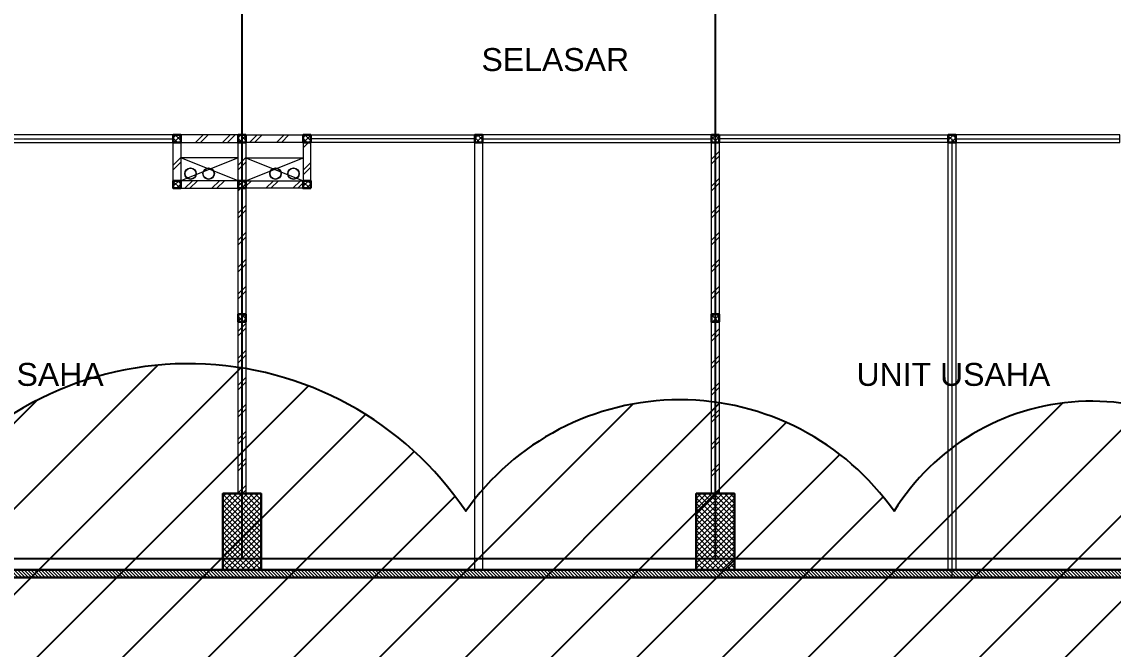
# Model space of a CAD drawing. Header units: millimetres. Extents: x -324 to 75, y -297 to 74.
# Drawn here: x -110.91 to -96.61, y 42.06 to 50.28 of the extents above; entities that cross this region are included whole.
import ezdxf

# ---------------------------------------------------------------- set-up
doc = ezdxf.new("R2010")
doc.units = ezdxf.units.MM
doc.layers.get('defpoints').update_dxf_attribs({"color": 1})
for name, color, linetype, lineweight in [('ars', 11, 'Continuous', 0), ('KOL', 1, 'Continuous', 30), ('KOLOM', 4, 'Continuous', 9), ('lan', 7, 'Continuous', 15), ('NOT', 7, 'Continuous', 20), ('tem', 5, 'Continuous', 20)]:
    doc.layers.add(name, color=color, linetype=linetype, lineweight=lineweight)
doc.layers.add('as', color=1, linetype='Continuous', plot=False)
doc.layers.add('POLYLINE TPAK', color=4, linetype='Continuous', lineweight=20, plot=False)
doc.styles.get("Standard").update_dxf_attribs({"font": 'arial.ttf'})
pattern_1 = [(45, (9.14994, -6.0569), (-0.1767767, 0.1767767), []), (45, (9.21244, -6.0569), (-0.1767767, 0.1767767), [])]
pattern_2 = [(45, (10.87994, -1.9569), (-0.1767767, 0.1767767), []), (45, (10.94244, -1.9569), (-0.1767767, 0.1767767), [])]
pattern_3 = [(45, (10.87994, -2.5569), (-0.1767767, 0.1767767), []), (45, (10.94244, -2.5569), (-0.1767767, 0.1767767), [])]

# ---------------------------------------------------------------- blocks, each defined once
blk = doc.blocks.new('k2')
at = {"layer": 'ars'}
h = blk.add_hatch(dxfattribs=at)
h.set_pattern_fill('_USER', color=256, scale=0.05, angle=45, double=1, pattern_type=0)
h.set_pattern_definition([(45, (0, -5), (-0.03535534, 0.03535534), []), (135, (0, -5), (-0.03535534, -0.03535534), [])])
h.paths.add_polyline_path([(-0.25, -0.5), (0.25, -0.5), (0.25, 0.5), (-0.25, 0.5)])
at = {"layer": 'KOL'}
blk.add_lwpolyline([(-0.25, -0.5), (0.25, -0.5), (0.25, 0.5), (-0.25, 0.5)], close=True, dxfattribs=at)
blk = doc.blocks.new('K 10.10')
at = {"layer": 'ars'}
h = blk.add_hatch(dxfattribs=at)
h.set_pattern_fill('_USER', color=256, scale=0.05, angle=45, double=1, pattern_type=0)
h.set_pattern_definition([(45, (0, 0), (-0.035355339, 0.035355339), []), (135, (0, 0), (-0.035355339, -0.035355339), [])])
h.paths.add_polyline_path([(1560.538, 1380.407), (1560.638, 1380.407), (1560.638, 1380.507), (1560.538, 1380.507)])
at = {"layer": 'KOL'}
blk.add_lwpolyline([(1560.538, 1380.407), (1560.638, 1380.407), (1560.638, 1380.507), (1560.538, 1380.507)], close=True, dxfattribs=at)
blk = doc.blocks.new('A-2')
at = {"layer": 'ars'}
h = blk.add_hatch(dxfattribs=at)
h.set_pattern_fill('ANSI31', color=256, scale=0.25, angle=180, style=0)
h.set_pattern_definition([(135, (-37.18285, 49.56774), (0.022097087, 0.022097087), [])])
h.paths.add_polyline_path([(-5.983, 43.768), (-37.083, 43.768), (-37.183, 43.768), (-37.183, 49.568), (-37.083, 49.568), (-37.083, 43.868), (-5.983, 43.868)])
h = blk.add_hatch(dxfattribs=at)
h.set_pattern_fill('TEMBOK', color=256, scale=0.25)
h.set_pattern_definition(pattern_1)
h.paths.add_polyline_path([(-25.233, 49.468), (-25.333, 49.468), (-25.333, 48.968), (-25.233, 48.968)])
h = blk.add_hatch(dxfattribs=at)
h.set_pattern_fill('TEMBOK', color=256, scale=0.25)
h.set_pattern_definition(pattern_3)
h.paths.add_polyline_path([(-25.233, 49.568), (-24.483, 49.568), (-24.483, 49.468), (-25.233, 49.468)])
h = blk.add_hatch(dxfattribs=at)
h.set_pattern_fill('TEMBOK', color=256, scale=0.25)
h.set_pattern_definition([(45, (9.99994, -6.0569), (-0.1767767, 0.1767767), []), (45, (10.06244, -6.0569), (-0.1767767, 0.1767767), [])])
h.paths.add_polyline_path([(-24.383, 49.468), (-24.483, 49.468), (-24.483, 48.968), (-24.383, 48.968)])
h = blk.add_hatch(dxfattribs=at)
h.set_pattern_fill('TEMBOK', color=256, scale=0.25)
h.set_pattern_definition(pattern_3)
h.paths.add_polyline_path([(-23.633, 49.568), (-24.383, 49.568), (-24.383, 49.468), (-23.633, 49.468)])
h = blk.add_hatch(dxfattribs=at)
h.set_pattern_fill('TEMBOK', color=256, scale=0.25)
h.set_pattern_definition(pattern_1)
h.paths.add_polyline_path([(-23.633, 49.468), (-23.533, 49.468), (-23.533, 48.968), (-23.633, 48.968)])
h = blk.add_hatch(dxfattribs=at)
h.set_pattern_fill('TEMBOK', color=256, scale=0.25)
h.set_pattern_definition([(225, (56.16715, 53.01774), (0.1767767, -0.1767767), []), (225, (56.10465, 53.01774), (0.1767767, -0.1767767), [])])
h.paths.add_polyline_path([(-18.183, 47.218), (-18.283, 47.218), (-18.283, 49.468), (-18.183, 49.468)])
h = blk.add_hatch(dxfattribs=at)
h.set_pattern_fill('TEMBOK', color=256, scale=0.25)
h.set_pattern_definition(pattern_2)
h.paths.add_polyline_path([(-25.233, 48.968), (-24.483, 48.968), (-24.483, 48.868), (-25.233, 48.868)])
h = blk.add_hatch(dxfattribs=at)
h.set_pattern_fill('TEMBOK', color=256, scale=0.25)
h.set_pattern_definition(pattern_2)
h.paths.add_polyline_path([(-23.633, 48.968), (-24.383, 48.968), (-24.383, 48.868), (-23.633, 48.868)])
h = blk.add_hatch(dxfattribs=at)
h.set_pattern_fill('TEMBOK', color=256, scale=0.25)
h.set_pattern_definition([(225, (49.96715, 53.01774), (0.1767767, -0.1767767), []), (225, (49.90465, 53.01774), (0.1767767, -0.1767767), [])])
h.paths.add_polyline_path([(-24.383, 47.218), (-24.483, 47.218), (-24.483, 48.868), (-24.383, 48.868)])
h = blk.add_hatch(dxfattribs=at)
h.set_pattern_fill('TEMBOK', color=256, scale=0.25)
h.set_pattern_definition([(225, (49.96715, 51.11774), (0.1767767, -0.1767767), []), (225, (49.90465, 51.11774), (0.1767767, -0.1767767), [])])
h.paths.add_polyline_path([(-24.383, 44.868), (-24.483, 44.868), (-24.483, 47.118), (-24.383, 47.118)])
h = blk.add_hatch(dxfattribs=at)
h.set_pattern_fill('TEMBOK', color=256, scale=0.25)
h.set_pattern_definition([(225, (0.63436, 58.09238), (0.1767767, -0.1767767), []), (225, (0.57186, 58.09238), (0.1767767, -0.1767767), [])])
h.paths.add_polyline_path([(-18.183, 44.868), (-18.283, 44.868), (-18.283, 47.118), (-18.183, 47.118)])
for centre, radius in [((-25.107, 49.06), 0.075), ((-25.107, 49.06), 0.071), ((-24.87, 49.06), 0.075), ((-24.87, 49.06), 0.071), ((-23.995, 49.06), 0.075), ((-23.995, 49.06), 0.071), ((-23.759, 49.06), 0.075), ((-23.759, 49.06), 0.071)]:
    blk.add_circle(centre, radius, dxfattribs=at)
at = {"layer": 'as'}
for p, q in [((-24.433, 57.118), (-24.433, 44.018)), ((-18.233, 57.118), (-18.233, 44.018)), ((-36.833, 44.018), (37.567, 44.018))]:
    blk.add_line(p, q, dxfattribs=at)
at = {"layer": 'KOL'}
blk.add_lwpolyline([(-5.983, 43.768), (-37.083, 43.768), (-37.183, 43.768), (-37.183, 49.568), (-37.083, 49.568), (-37.083, 43.868), (-5.983, 43.868), (-5.983, 43.768)], dxfattribs=at)
at = {"layer": 'lan'}
for p, q in [((-27.483, 49.518), (-25.333, 49.518)), ((-21.383, 49.518), (-23.533, 49.518)), ((-21.283, 49.518), (-18.283, 49.518)), ((-15.183, 49.518), (-18.183, 49.518)), ((-15.083, 49.518), (-12.933, 49.518))]:
    blk.add_line(p, q, dxfattribs=at)
for points in [[(-25.333, 49.468), (-25.333, 49.568), (-27.483, 49.568), (-27.483, 49.468)], [(-23.533, 49.468), (-23.533, 49.568), (-21.383, 49.568), (-21.383, 49.468)], [(-21.283, 43.868), (-21.383, 43.868), (-21.383, 49.468), (-21.283, 49.468)], [(-18.283, 49.468), (-18.283, 49.568), (-21.283, 49.568), (-21.283, 49.468)], [(-18.183, 49.468), (-18.183, 49.568), (-15.183, 49.568), (-15.183, 49.468)], [(-15.083, 43.868), (-15.183, 43.868), (-15.183, 49.468), (-15.083, 49.468)], [(-12.933, 49.468), (-12.933, 49.568), (-15.083, 49.568), (-15.083, 49.468)]]:
    blk.add_lwpolyline(points, close=True, dxfattribs=at)
for points in [[(-24.483, 49.268), (-25.233, 48.968)], [(-24.483, 48.968), (-25.233, 49.268)], [(-24.483, 49.268), (-25.233, 49.268)], [(-24.383, 49.268), (-23.632, 48.968)], [(-24.383, 48.968), (-23.633, 49.268)], [(-24.383, 49.268), (-23.633, 49.268)]]:
    blk.add_lwpolyline(points, dxfattribs=at)
at = {"layer": 'POLYLINE TPAK'}
blk.add_lwpolyline([(-15.133, 49.518), (-15.133, 43.768)], dxfattribs=at)
at = {"layer": 'tem'}
for points in [[(-25.233, 48.968), (-25.333, 48.968), (-25.333, 49.468), (-25.233, 49.468)], [(-25.233, 49.468), (-24.483, 49.468), (-24.483, 49.568), (-25.233, 49.568)], [(-24.483, 49.468), (-24.383, 49.468), (-24.383, 48.968), (-24.483, 48.968)], [(-23.633, 49.468), (-24.383, 49.468), (-24.383, 49.568), (-23.633, 49.568)], [(-23.633, 48.968), (-23.533, 48.968), (-23.533, 49.468), (-23.633, 49.468)], [(-24.483, 48.968), (-25.233, 48.968), (-25.233, 48.868), (-24.483, 48.868)], [(-24.383, 48.968), (-23.633, 48.968), (-23.633, 48.868), (-24.383, 48.868)]]:
    blk.add_lwpolyline(points, close=True, dxfattribs=at)
at = {"layer": 'tem', "ltscale": 2}
for points in [[(-18.183, 47.218), (-18.283, 47.218), (-18.283, 49.468), (-18.183, 49.468)], [(-24.383, 47.218), (-24.483, 47.218), (-24.483, 48.868), (-24.383, 48.868)], [(-24.383, 44.868), (-24.483, 44.868), (-24.483, 47.118), (-24.383, 47.118)], [(-18.183, 44.868), (-18.283, 44.868), (-18.283, 47.118), (-18.183, 47.118)]]:
    blk.add_lwpolyline(points, close=True, dxfattribs=at)
at = {"layer": 'KOL', "xscale": -1}
for p in [(-24.433, 44.368), (-18.233, 44.368)]:
    blk.add_blockref('k2', p, dxfattribs=at)
at = {"layer": 'KOLOM', "extrusion": (0, 0, -1), "zscale": -1}
for p in [(-1535.305, -1330.939), (-1537.005, -1330.939), (-1535.305, -1331.539), (-1536.155, -1331.539), (-1537.005, -1331.539)]:
    blk.add_blockref('K 10.10', p, dxfattribs=at)
at = {"layer": 'KOLOM', "extrusion": (0, 0, -1), "xscale": -1, "zscale": -1}
for p, rotation in [((1585.021, -1330.939), 359.9999999999999), ((1581.921, -1330.939), 359.9999999999999), ((1578.821, -1330.939), 359.9999999999999), ((1575.721, -1330.939), 359.9999999999999), ((-1536.155, 1427.625), 180), ((-1542.355, 1427.625), 180)]:
    blk.add_blockref('K 10.10', p, dxfattribs=dict(at, rotation=rotation))

msp = doc.modelspace()

# ---------------------------------------------------------------- hatches: boundary and pattern name
at = {"layer": 'defpoints'}
h = msp.add_hatch(dxfattribs=at)
h.set_pattern_fill('ANSI31', color=2, scale=0.25, style=0)
edge = h.paths.add_edge_path()
edge.add_arc((-123.004, 41.306), 1.847, 111.5995, 221.5995)
edge.add_arc((-122.323, 40.269), 2.071, 185.2704, 295.2704)
edge.add_arc((-120.422, 39.109), 1.242, 215, 325)
edge.add_arc((-115.702, 40.572), 4.295, 210.4289, 320.4289)
edge.add_arc((-110.3, 38.881), 2.337, 206.5782, 316.5782)
edge.add_arc((-105.727, 39.289), 3.511, 215, 325)
edge.add_arc((-101.378, 38.306), 1.798, 215, 325)
edge.add_arc((-97.895, 38.734), 2.484, 215.9871, 325.9871)
edge.add_arc((-95.163, 38.025), 0.957, 225.2986, 335.2986)
edge.add_arc((-93.869, 38.288), 0.787, 237.3676, 347.3676)
edge.add_arc((-92.248, 39.288), 1.449, 233.9595, 343.9595)
edge.add_arc((-90.978, 39.585), 0.708, 279.9695, 389.9695)
edge.add_arc((-90.473, 41.587), 1.651, 273.7659, 383.7659)
edge.add_arc((-92.395, 41.258), 3.574, 16.1419, 126.1419)
edge.add_arc((-96.895, 42.261), 3.045, 38.2225, 148.2225)
edge.add_arc((-102.29, 41.9), 3.425, 35, 145)
edge.add_arc((-108.722, 41.43), 4.368, 33.8774, 143.8774)
edge.add_arc((-117.624, 39.511), 7.005, 39.906, 149.906)

# ---------------------------------------------------------------- linework, layer by layer
at = {"layer": 'defpoints', "color": 2}
msp.add_lwpolyline([(-123.684, 43.023, 0.520567), (-124.386, 40.079, 0.520567), (-121.439, 38.397, 0.520567), (-119.405, 38.397, 0.520567), (-112.391, 37.836, 0.520567), (-108.603, 37.275, 0.520567), (-102.851, 37.275, 0.520567), (-99.905, 37.275, 0.520567), (-95.836, 37.345, 0.520567), (-94.293, 37.625, 0.520567), (-93.1, 38.116, 0.520567), (-90.856, 38.887, 0.520567), (-90.365, 39.939, 0.520567), (-88.962, 42.252, 0.520567), (-94.503, 44.145, 0.520567), (-99.484, 43.865, 0.520567), (-105.095, 43.865, 0.520567), (-112.25, 44.005, 0.520567)], format="xyb", close=True, dxfattribs=at)

# ---------------------------------------------------------------- block references
msp.add_blockref('A-2', (-83.593, -0.772))

# ---------------------------------------------------------------- texts
at = {"layer": 'NOT', "char_height": 0.3, "attachment_point": 1}
for s, insert in [('\\pi0.37622;SELASAR', (-105.265, 49.933)), ('\\pi0.077964;UNIT USAHA', (-112.454, 45.808)), ('\\pi0.077964;UNIT USAHA', (-100.054, 45.808))]:
    msp.add_mtext_dynamic_manual_height_columns(s, width=2.66173, gutter_width=1, heights=[0], dxfattribs=dict(at, insert=insert))

doc.saveas('drawing.dxf')
